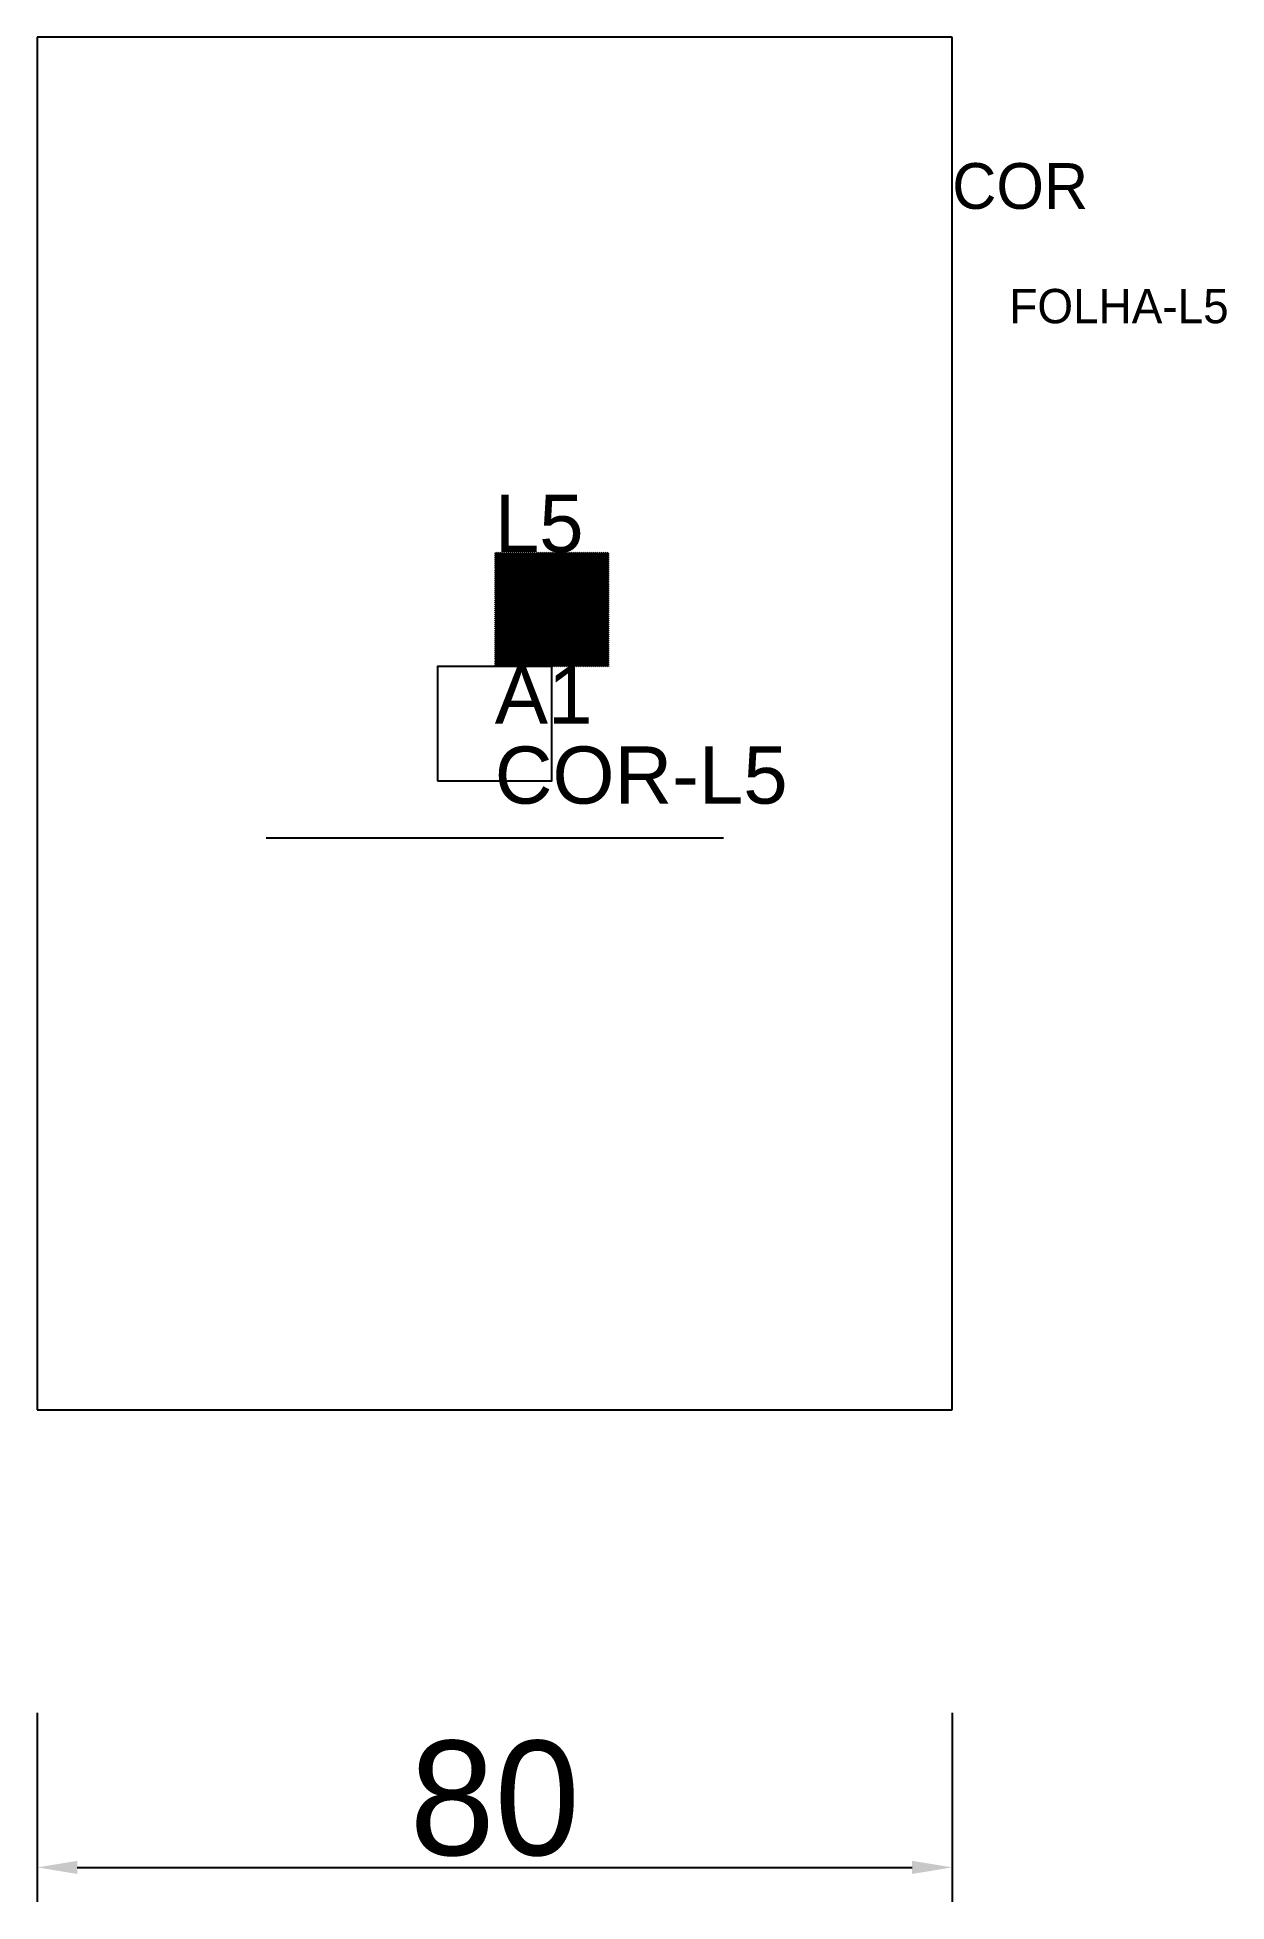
# Model space of a CAD drawing. Header units: metres. Extents: x 222 to 326, y 38 to 202.
import ezdxf

# ---------------------------------------------------------------- set-up
doc = ezdxf.new("R2010")
doc.units = ezdxf.units.M
for name, color, linetype in [('3', 3, 'CONTINUOUS'), ('AUX00', 7, 'CONTINUOUS'), ('COTA', 241, 'CONTINUOUS'), ('FOLHA', 255, 'CONTINUOUS'), ('Hachura', 251, 'CONTINUOUS'), ('NOMENCLATURA', 7, 'CONTINUOUS'), ('Nível', 160, 'CONTINUOUS'), ('Painéis', 200, 'CONTINUOUS'), ('Pilares', 5, 'CONTINUOUS'), ('REAPROVEITAMENTO', 251, 'CONTINUOUS'), ('SARR_2.2x7', 40, 'CONTINUOUS')]:
    doc.layers.add(name, color=color, linetype=linetype)
doc.styles.add('ARIAL', font='Arial.ttf')
doc.styles.add('STR_STANDARD', font='arial.ttf')
doc.dimstyles.new('EZ DXF', dxfattribs={"dimtxt": 10, "dimasz": 3.5, "dimexe": 3, "dimexo": 1.5, "dimgap": 1, "dimtad": 1, "dimdec": 1, "dimdsep": 46, "dimcen": 2.5, "dimazin": 3, "dimtfac": 1, "dimtmove": 0, "dimatfit": 3})

msp = doc.modelspace()

# ---------------------------------------------------------------- hatches: boundary and pattern name
at = {"layer": 'Hachura'}
h = msp.add_hatch(dxfattribs=at)
h.set_pattern_fill('ANSI31', scale=50)
h.paths.add_polyline_path([(302.2, 201.5), (267.91, 201.5), (222.2, 201.5), (222.2, 132.94), (222.2, 81.5), (267.91, 81.5), (302.2, 81.5), (302.2, 150.06)])
h = msp.add_hatch(dxfattribs=at)
h.set_pattern_fill('ANSI31', scale=50)
h.paths.add_polyline_path([(302.2, 201.5), (267.91, 201.5), (222.2, 201.5), (222.2, 132.94), (222.2, 81.5), (267.91, 81.5), (302.2, 81.5), (302.2, 150.06)])
at = {"layer": 'Reaproveitamento'}
h = msp.add_hatch(dxfattribs=at)
h.set_pattern_fill('SOLID')
h.paths.add_polyline_path([(262.2, 146.5), (272.2, 146.5), (272.2, 156.5), (262.2, 156.5)])
h = msp.add_hatch(dxfattribs=at)
h.set_pattern_fill('SOLID')
h.paths.add_polyline_path([(262.2, 146.5), (272.2, 146.5), (272.2, 156.5), (262.2, 156.5)])

# ---------------------------------------------------------------- linework, layer by layer
at = {"layer": 'Painéis', "color": 200}
for p, q in [((267.91, 201.5), (222.2, 201.5)), ((222.2, 201.5), (222.2, 132.94)), ((267.91, 201.5), (222.2, 201.5)), ((222.2, 201.5), (222.2, 132.94)), ((302.2, 201.5), (267.91, 201.5)), ((302.2, 201.5), (267.91, 201.5)), ((302.2, 150.06), (302.2, 201.5)), ((302.2, 150.06), (302.2, 201.5)), ((302.2, 81.5), (302.2, 150.06)), ((302.2, 81.5), (302.2, 150.06)), ((222.2, 132.94), (222.2, 81.5)), ((222.2, 132.94), (222.2, 81.5)), ((222.2, 81.5), (267.91, 81.5)), ((222.2, 81.5), (267.91, 81.5)), ((267.91, 81.5), (302.2, 81.5)), ((267.91, 81.5), (302.2, 81.5))]:
    msp.add_line(p, q, dxfattribs=at)
at = {"layer": 'Pilares'}
msp.add_lwpolyline([(257.2, 136.5), (267.2, 136.5), (267.2, 146.5), (257.2, 146.5)], close=True, dxfattribs=at)
msp.add_lwpolyline([(257.2, 136.5), (267.2, 136.5), (267.2, 146.5), (257.2, 146.5)], close=True, dxfattribs=at)
at = {"layer": 'SARR_2.2x7'}
msp.add_line((242.2, 131.5), (282.2, 131.5), dxfattribs=at)
msp.add_line((242.2, 131.5), (282.2, 131.5), dxfattribs=at)

# ---------------------------------------------------------------- texts
at = {"layer": '3', "style": 'STR_STANDARD'}
msp.add_text('A1', height=5, dxfattribs=at).set_placement((262.2, 141.5))
msp.add_text('A1', height=5, dxfattribs=at).set_placement((262.2, 141.5))
at = {"layer": 'AUX00', "style": 'STR_STANDARD'}
msp.add_text('COR-L5', height=5, dxfattribs=at).set_placement((262.2, 134.5))
msp.add_text('COR-L5', height=5, dxfattribs=at).set_placement((262.2, 134.5))
at = {"layer": 'FOLHA'}
msp.add_text('FOLHA-L5', height=3, dxfattribs=at).set_placement((307.2, 176.5))
msp.add_text('FOLHA-L5', height=3, dxfattribs=at).set_placement((307.2, 176.5))
at = {"layer": 'NOMENCLATURA', "insert": (262.2, 161.5), "char_height": 5, "attachment_point": 1, "style": 'ARIAL'}
msp.add_mtext('L5', dxfattribs=at)
msp.add_mtext('L5', dxfattribs=at)
at = {"layer": 'Nível'}
msp.add_text('COR', height=4, dxfattribs=at).set_placement((302.2, 186.5))
msp.add_text('COR', height=4, dxfattribs=at).set_placement((302.2, 186.5))

# ---------------------------------------------------------------- dimensions: what is measured, and where the dimension line sits
at = {"layer": 'COTA'}
msp.add_linear_dim(base=(222.2, 41.5), p1=(222.2, 56.5), p2=(302.2, 56.5), dimstyle='EZ DXF', dxfattribs=at).render()
msp.add_linear_dim(base=(222.2, 41.5), p1=(222.2, 56.5), p2=(302.2, 56.5), dimstyle='EZ DXF', dxfattribs=at).render()

doc.saveas('drawing.dxf')
